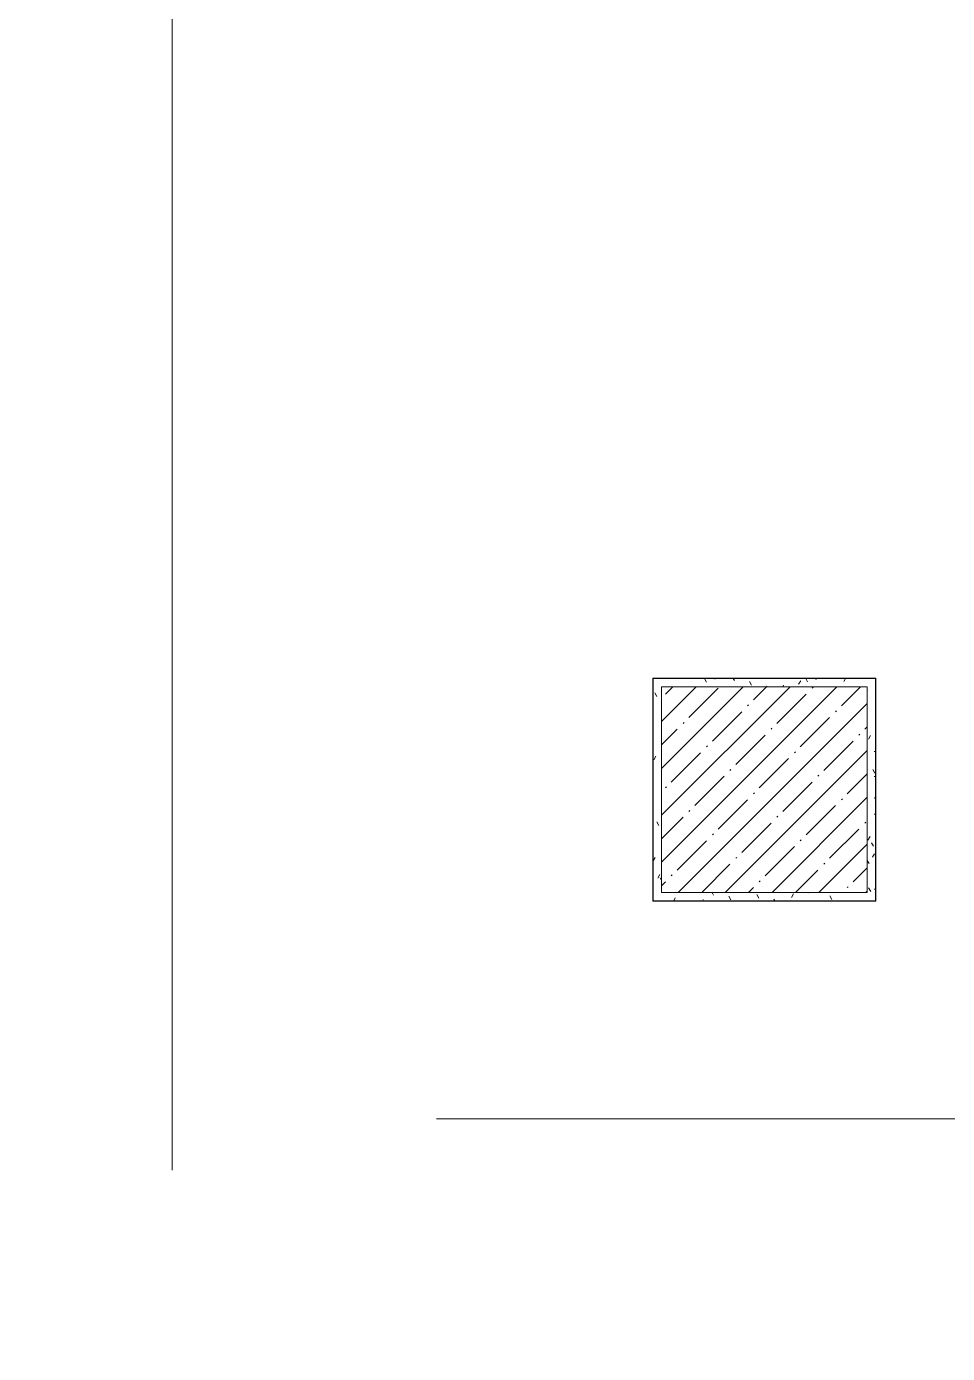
# Model space of a CAD drawing. Header units: millimetres. Extents: x -8624 to 200327, y -8553 to 29000.
# Drawn here: x 171556 to 173795, y 21579 to 24805 of the extents above; entities that cross this region are included whole.
import ezdxf

# ---------------------------------------------------------------- set-up
doc = ezdxf.new("R2010")
doc.units = ezdxf.units.MM
doc.linetypes.add('Осевая', pattern=[15875, 3175, -2381.25, 7937.5, -2381.25])
for name, color, linetype, lineweight in [('I-WALL-5', 7, 'Continuous', 9), ('S-COLS-2', 7, 'Continuous', 9), ('Оси-2', 7, 'Осевая', 9)]:
    doc.layers.add(name, color=color, linetype=linetype, lineweight=lineweight)
doc.layers.add('I-WALL-7', color=9, linetype='Continuous', lineweight=9, true_color=0x808080)
pattern_1 = [(0, (96349.85, 0), (121.92, 30.48), [10.058, -81.382, 10.058, -81.382, -487.68]), (0, (96349.85, 0), (121.92, 30.48), [-182.88, 10.058, -172.822, 10.058, -81.382, -213.36]), (0, (96349.85, 0), (121.92, 30.48), [-457.2, 10.058, -50.902, 10.058, -142.342]), (120, (96395.57, 15.24), (-87.356454, 90.345817), [10.058, -81.382, 10.058, -81.382, -487.68]), (120, (96395.57, 15.24), (-87.356454, 90.345817), [-182.88, 10.058, -172.822, 10.058, -81.382, -213.36]), (120, (96395.57, 15.24), (-87.356454, 90.345817), [-457.2, 10.058, -50.902, 10.058, -142.342]), (240, (96410.81, 76.2), (-34.563546, -120.825817), [10.058, -81.382, 10.058, -81.382, -487.68]), (240, (96410.81, 76.2), (-34.563546, -120.825817), [-182.88, 10.058, -172.822, 10.058, -81.382, -213.36]), (240, (96410.81, 76.2), (-34.563546, -120.825817), [-457.2, 10.058, -50.902, 10.058, -142.342])]

# ---------------------------------------------------------------- blocks, each defined once
blk = doc.blocks.new('BSC_Колонна _Прямоугольная - 500х500-V196-План зашивки приборов отопления в осях 3 этажа 12-23')
at = {"layer": 'S-COLS-2'}
h = blk.add_hatch(dxfattribs=at)
h.set_pattern_fill('FP_148', color=256, style=0, pattern_type=2)
h.set_pattern_definition([(45, (-77000, -22950), (-57.02463, 57.02463), []), (45, (-76942.975, -22950), (-57.02463, 57.02463), [100.806, -20.161, 3.353, -16.808])])
h.paths.add_polyline_path([(-250, -250), (250, -250), (250, 250), (-250, 250)])
for p, q in [((250, 250), (-250, 250)), ((-250, 250), (-250, -250)), ((250, -250), (250, 250)), ((-250, -250), (250, -250))]:
    blk.add_line(p, q, dxfattribs=at)

msp = doc.modelspace()

# ---------------------------------------------------------------- hatches: boundary and pattern name
at = {"layer": 'I-WALL-7'}
h = msp.add_hatch(dxfattribs=at)
h.set_pattern_fill('FP_183', color=256, style=0, pattern_type=2)
h.set_pattern_definition(pattern_1)
h.paths.add_polyline_path([(173599.8, 23200), (173619.8, 23200), (173619.8, 23220), (173079.8, 23220), (173079.8, 23200), (173099.8, 23200)])
h = msp.add_hatch(dxfattribs=at)
h.set_pattern_fill('FP_183', color=256, style=0, pattern_type=2)
h.set_pattern_definition(pattern_1)
h.paths.add_polyline_path([(173099.8, 22680), (173099.8, 23200), (173079.8, 23200), (173079.8, 22680)])
h = msp.add_hatch(dxfattribs=at)
h.set_pattern_fill('FP_183', color=256, style=0, pattern_type=2)
h.set_pattern_definition(pattern_1)
h.paths.add_polyline_path([(173619.8, 22700), (173619.8, 23200), (173599.8, 23200), (173599.8, 22700)])
h = msp.add_hatch(dxfattribs=at)
h.set_pattern_fill('FP_183', color=256, style=0, pattern_type=2)
h.set_pattern_definition(pattern_1)
h.paths.add_polyline_path([(173599.8, 22680), (173619.8, 22680), (173619.8, 22700), (173099.8, 22700), (173099.8, 22680)])

# ---------------------------------------------------------------- linework, layer by layer
at = {"layer": 'I-WALL-5'}
for p, q in [((173620.8, 23221), (173078.8, 23221)), ((173078.8, 23221), (173078.8, 22679)), ((173619.8, 23220), (173079.8, 23220)), ((173079.8, 23220), (173079.8, 22680)), ((173619.8, 22680), (173619.8, 23220)), ((173620.8, 22679), (173620.8, 23221)), ((173078.8, 22679), (173620.8, 22679)), ((173079.8, 22680), (173619.8, 22680))]:
    msp.add_line(p, q, dxfattribs=at)
at = {"layer": 'Оси-2'}
for p, q in [((171909.8, 593.7), (171909.8, 25030)), ((135246.3, 22150), (178409.8, 22150))]:
    msp.add_line(p, q, dxfattribs=at)

# ---------------------------------------------------------------- block references
at = {"layer": 'S-COLS-2'}
msp.add_blockref('BSC_Колонна _Прямоугольная - 500х500-V196-План зашивки приборов отопления в осях 3 этажа 12-23', (173349.8, 22950), dxfattribs=at)

doc.saveas('drawing.dxf')
